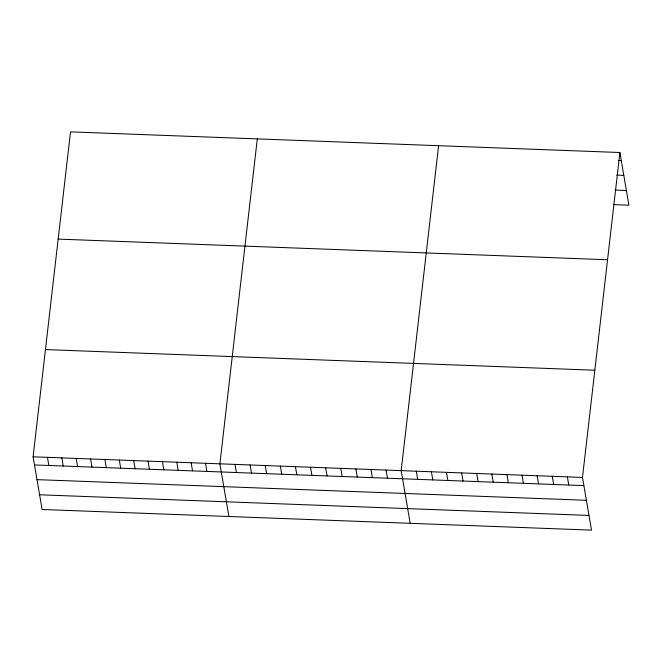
<?xml version="1.0" encoding="UTF-8"?>
<svg xmlns="http://www.w3.org/2000/svg" width="662" height="662" viewBox="0 0 662 662"><rect width="100%" height="100%" fill="white"/><g stroke="black" fill="none" stroke-linecap="round" stroke-linejoin="round"><path stroke-width="0.99" d="M619.897 152.517L582.486 477.451L591.489 530.13L42.103 509.483L33.1 456.805L70.511 131.87L619.897 152.517L628.9 205.195L613.79 204.624M257.303 138.888L219.892 463.822L228.895 516.501M438.6 145.706L401.189 470.641L410.192 523.319M618.267 160.543L621.287 160.651M616.752 175.091L623.803 175.356M615.304 190.085L626.384 190.499M58.165 239.098L607.551 259.752M45.446 349.577L594.832 370.224M33.1 456.805L582.486 477.451M34.49 464.939L583.876 485.594M37.006 479.636L586.383 500.29M39.588 494.779L588.973 515.433M567.375 476.888L568.766 485.023M552.265 476.317L553.655 484.452M537.155 475.755L538.545 483.889M522.053 475.184L523.443 483.318M506.943 474.613L508.333 482.747M491.833 474.05L493.223 482.184M476.723 473.479L478.113 481.613M461.621 472.908L463.011 481.042M446.511 472.345L447.901 480.48M431.401 471.774L432.791 479.909M416.29 471.212L417.689 479.346M386.078 470.07L387.469 478.204M370.968 469.507L372.358 477.641M355.866 468.936L357.257 477.07M340.756 468.365L342.146 476.499M325.646 467.802L327.036 475.937M310.536 467.231L311.926 475.366M295.434 466.669L296.824 474.803M280.324 466.098L281.714 474.232M265.214 465.527L266.604 473.661M250.104 464.964L251.494 473.098M235.002 464.393L236.392 472.527M205.518 463.284L206.908 471.418M191.153 462.746L192.543 470.881M176.787 462.208L178.177 470.343M162.413 461.662L163.804 469.797M148.048 461.124L149.438 469.259M133.683 460.587L135.073 468.721M119.309 460.049L120.699 468.183M104.944 459.502L106.334 467.637M90.57 458.965L91.968 467.099M76.204 458.427L77.595 466.561M61.839 457.881L63.229 466.015M47.465 457.343L48.856 465.477"/></g></svg>
